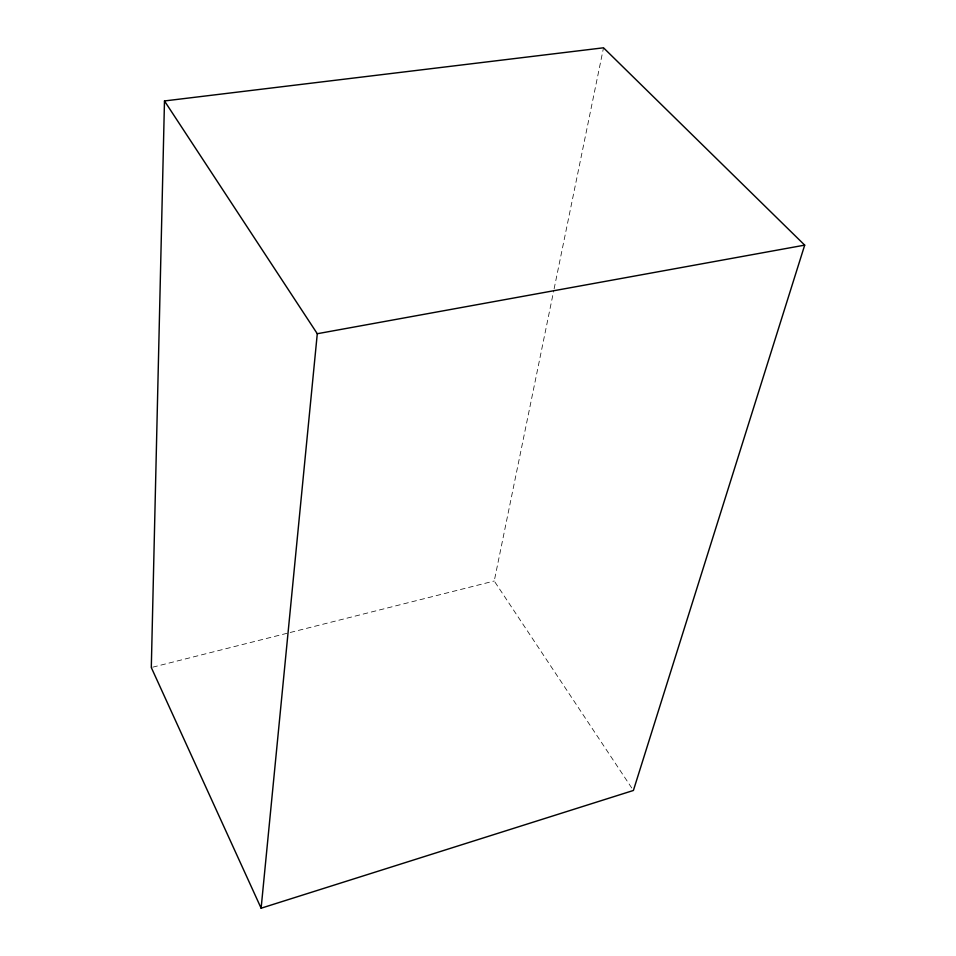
<?xml version="1.0" encoding="UTF-8"?>
<svg xmlns="http://www.w3.org/2000/svg" width="956" height="956" viewBox="0 0 956 956"><rect width="100%" height="100%" fill="white"/><g stroke="black" fill="none" stroke-linecap="round" stroke-linejoin="round"><path stroke-width="0.72" stroke-dasharray="4.78 3.58" d="M631.749 787.983L494.24 581.009L553.811 290.301M554.11 288.843L603.511 47.8M152.745 667.168L288.76 632.86M290.206 632.49L494.24 581.009"/><path stroke-width="1.43" d="M164.48 100.954L151.299 667.539L261.119 908.2L633.398 790.469L804.701 245.13L603.511 47.8L164.48 100.954L317.284 333.728L261.119 908.2M317.284 333.728L804.701 245.13"/></g></svg>
